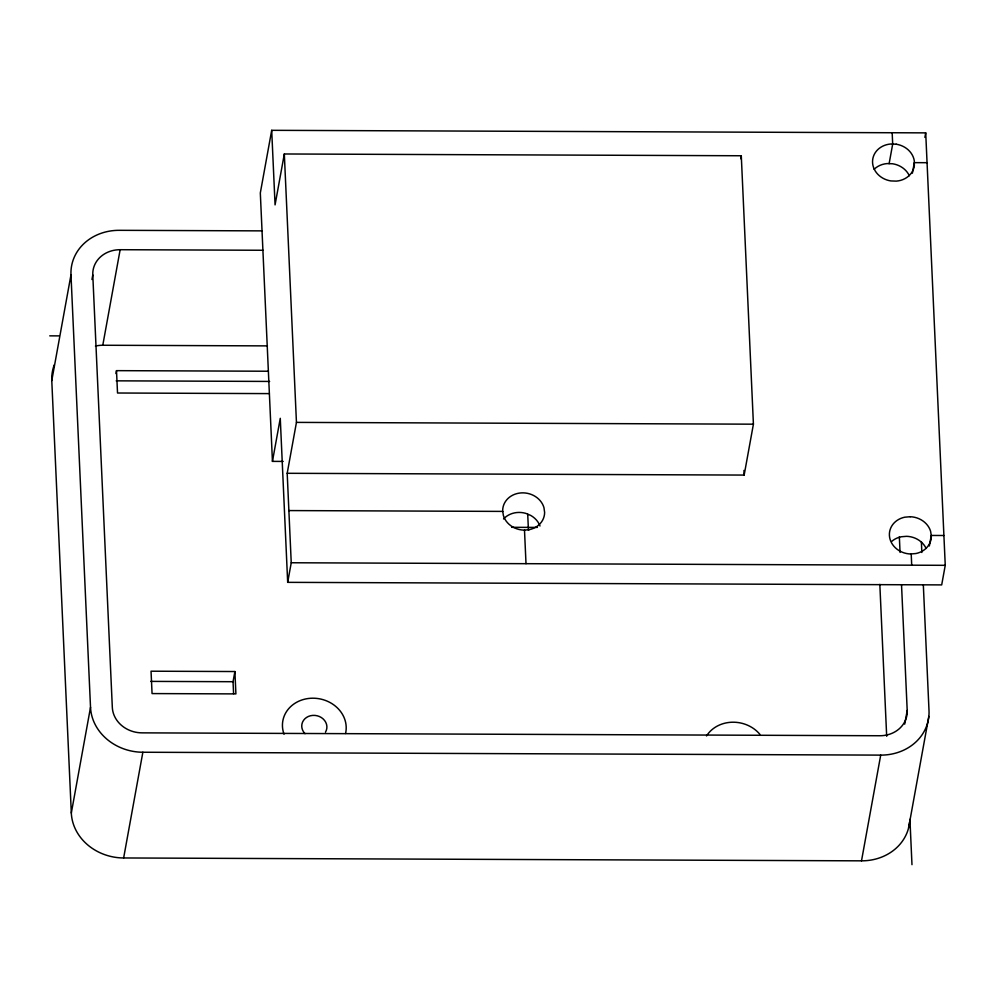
<?xml version="1.0" encoding="UTF-8"?>
<svg xmlns="http://www.w3.org/2000/svg" width="995" height="995" viewBox="0 0 995 995"><rect width="100%" height="100%" fill="white"/><g stroke="black" fill="none" stroke-linecap="round" stroke-linejoin="round"><path stroke-width="1.49" d="M909.629 822.144A50.534 44.526 10.3 0 1 861.508 860.837L123.641 857.964A50.534 44.526 10.3 0 1 71.317 813.027L51.777 380.587L70.981 274.856A50.534 44.526 10.3 0 1 119.276 230.318L262.183 230.877M91.963 279.495L92.784 274.943A28.631 25.236 10.3 0 1 120.146 249.708L263.053 250.267M95.445 346.086A28.631 25.236 10.3 0 1 102.783 345.253L120.146 249.708M115.98 373.56L116.502 370.65L268.376 371.234M71.317 813.027L90.52 707.308L70.981 274.856M123.641 857.964L142.857 752.245A50.534 44.526 10.3 0 1 90.52 707.308M272.443 461.381L280.267 418.31L287.679 582.349L941.693 584.898L945.25 565.322L925.711 132.87L271.697 130.32L260.317 192.968L272.443 461.381L283.202 461.419M287.679 582.349L291.236 562.76L287.194 473.297L744.16 475.075L753.414 424.181L741.287 155.755L284.321 153.976L275.068 204.883L271.697 130.32M233.589 693.639L233.041 681.712L234.895 671.538L151.041 671.202L152.061 693.577L235.902 693.901L234.895 671.538M287.194 473.297L296.448 422.39L284.321 153.976M740.74 158.752L741.287 155.755M889.12 163.653L892.689 144.076L892.167 132.733M912.403 173.18L914.318 162.645L927.054 162.695M924.89 137.385L925.711 132.87M861.508 860.837L880.712 755.118A50.534 44.526 10.3 0 0 929.007 710.579L923.335 585.035M929.342 545.981L931.258 535.447L943.907 535.497M904.716 724.149L907.204 710.492L901.532 584.948M908.597 827.877L928.832 716.425M49.75 335.85L58.892 335.887M102.783 345.253L267.444 345.887M116.204 380.836L269.62 381.433M269.384 393.61L117.522 393.013L116.502 370.65M296.448 422.39L753.414 424.181M288.873 510.572L502.798 511.405M511.666 527.313L537.399 527.412M291.236 562.76L945.25 565.322M150.743 681.388L233.041 681.712M142.857 752.245L880.712 755.118M921.37 541.628L921.855 552.486M911.209 553.941L911.706 565.185M899.356 536.902L900.052 552.399M909.928 819.32L911.98 864.68M879.829 584.388L886.682 736.288M743.949 470.424L744.16 475.075M527.711 514.179L528.444 530.323M524.489 530.037L526.007 563.68M92.784 274.943L112.323 707.395A28.631 25.236 10.3 0 0 141.974 732.855L879.841 735.74A28.631 25.236 10.3 0 0 907.204 710.492M51.777 380.587A50.534 44.526 10.3 0 1 54.29 364.829M706.537 735.939A32.002 28.208 10.3 0 1 759.857 734.298M284.048 734.235A32.002 28.208 10.3 0 1 312.467 698.204A32.002 28.208 10.3 0 1 345.551 733.489M305.017 733.688A12.636 11.132 10.3 0 1 304.831 718.825A12.636 11.132 10.3 0 1 321.422 717.594A12.636 11.132 10.3 0 1 325.464 732.171M874.132 169.287A21.057 18.557 10.3 0 1 887.142 163.578L892.627 163.777A21.057 18.557 10.3 0 1 909.318 175.717M891.818 541.317A21.057 18.557 10.3 0 1 901.171 536.778L906.582 536.317A21.057 18.557 10.3 0 1 926.109 548.394M503.545 518.967A21.057 18.557 10.3 0 1 525.671 513.333L530.721 515.435A21.057 18.557 10.3 0 1 540.011 526.007M910.151 516.728L904.729 517.201A21.057 18.557 10.3 0 0 889.592 537.163A21.057 18.557 10.3 0 0 910.587 553.991L916.009 553.519A21.057 18.557 10.3 0 0 931.345 535.994L930.574 531.156A21.057 18.557 10.3 0 0 910.151 516.728M528.93 529.726L523.494 530.111A21.057 18.557 10.3 0 1 503.346 515.373L502.674 510.522A21.057 18.557 10.3 0 1 521.069 492.911A21.057 18.557 10.3 0 1 543.954 507.612L544.626 512.462A21.057 18.557 10.3 0 1 528.93 529.726M896.184 144.2L890.712 144.001A21.057 18.557 10.3 0 0 872.54 161.799A21.057 18.557 10.3 0 0 890.861 180.928L896.333 181.127A21.057 18.557 10.3 0 0 914.33 165.755L914.305 160.892A21.057 18.557 10.3 0 0 896.184 144.2"/></g></svg>
